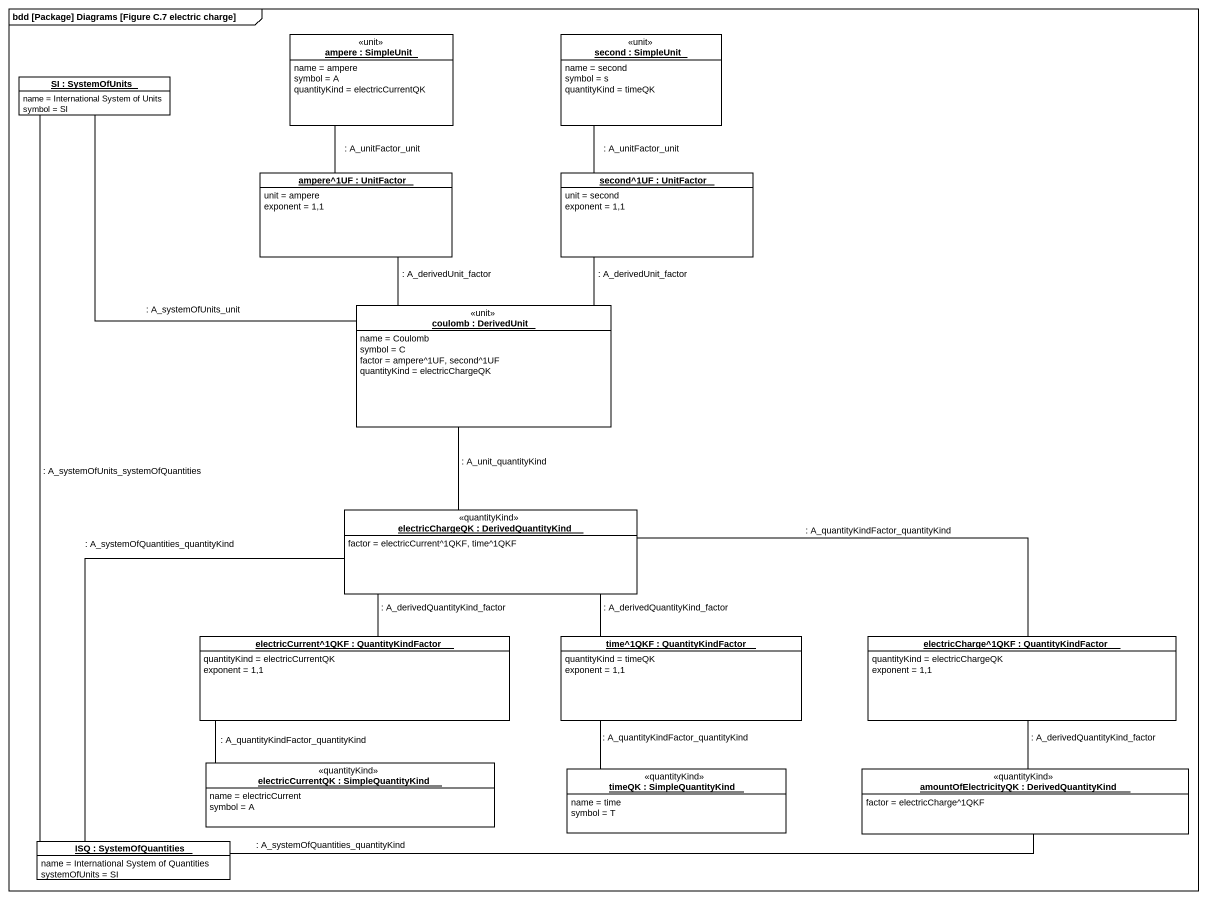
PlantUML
@startuml
mainframe bdd [Package] Diagrams [Figure C.7 electric charge]
hide circle
hide empty members
object "ampere : SimpleUnit" as ampere <<unit>> {
  name = ampere
  symbol = A
  quantityKind = electricCurrentQK
}
object "second : SimpleUnit" as second <<unit>> {
  name = second
  symbol = s
  quantityKind = timeQK
}
object "SI : SystemOfUnits" as SI {
  name = International System of Units
  symbol = SI
}
object "ampere^1UF : UnitFactor" as ampere_1UF {
  unit = ampere
  exponent = 1,1
}
object "second^1UF : UnitFactor" as second_1UF {
  unit = second
  exponent = 1,1
}
object "coulomb : DerivedUnit" as coulomb <<unit>> {
  name = Coulomb
  symbol = C
  factor = ampere^1UF, second^1UF
  quantityKind = electricChargeQK
}
object "electricChargeQK : DerivedQuantityKind" as electricChargeQK <<quantityKind>> {
  factor = electricCurrent^1QKF, time^1QKF
}
object "electricCurrent^1QKF : QuantityKindFactor" as electricCurrent_1QKF {
  quantityKind = electricCurrentQK
  exponent = 1,1
}
object "time^1QKF : QuantityKindFactor" as time_1QKF {
  quantityKind = timeQK
  exponent = 1,1
}
object "electricCharge^1QKF : QuantityKindFactor" as electricCharge_1QKF {
  quantityKind = electricChargeQK
  exponent = 1,1
}
object "electricCurrentQK : SimpleQuantityKind" as electricCurrentQK <<quantityKind>> {
  name = electricCurrent
  symbol = A
}
object "timeQK : SimpleQuantityKind" as timeQK <<quantityKind>> {
  name = time
  symbol = T
}
object "amountOfElectricityQK : DerivedQuantityKind" as amountOfElectricityQK <<quantityKind>> {
  factor = electricCharge^1QKF
}
object "ISQ : SystemOfQuantities" as ISQ {
  name = International System of Quantities
  systemOfUnits = SI
}
SI -- coulomb : : A_systemOfUnits_unit
ampere_1UF -up- ampere : : A_unitFactor_unit
second_1UF -up- second : : A_unitFactor_unit
coulomb -up- ampere_1UF : : A_derivedUnit_factor
coulomb -up- second_1UF : : A_derivedUnit_factor
coulomb -- electricChargeQK : : A_unit_quantityKind
electricChargeQK -- electricCurrent_1QKF : : A_derivedQuantityKind_factor
electricChargeQK -- time_1QKF : : A_derivedQuantityKind_factor
electricChargeQK -right- electricCharge_1QKF : : A_quantityKindFactor_quantityKind
electricCurrent_1QKF -- electricCurrentQK : : A_quantityKindFactor_quantityKind
time_1QKF -- timeQK : : A_quantityKindFactor_quantityKind
electricCharge_1QKF -- amountOfElectricityQK : : A_derivedQuantityKind_factor
ISQ -up- SI : : A_systemOfUnits_systemOfQuantities
ISQ -up- electricChargeQK : : A_systemOfQuantities_quantityKind
ISQ -right- amountOfElectricityQK : : A_systemOfQuantities_quantityKind
@enduml
